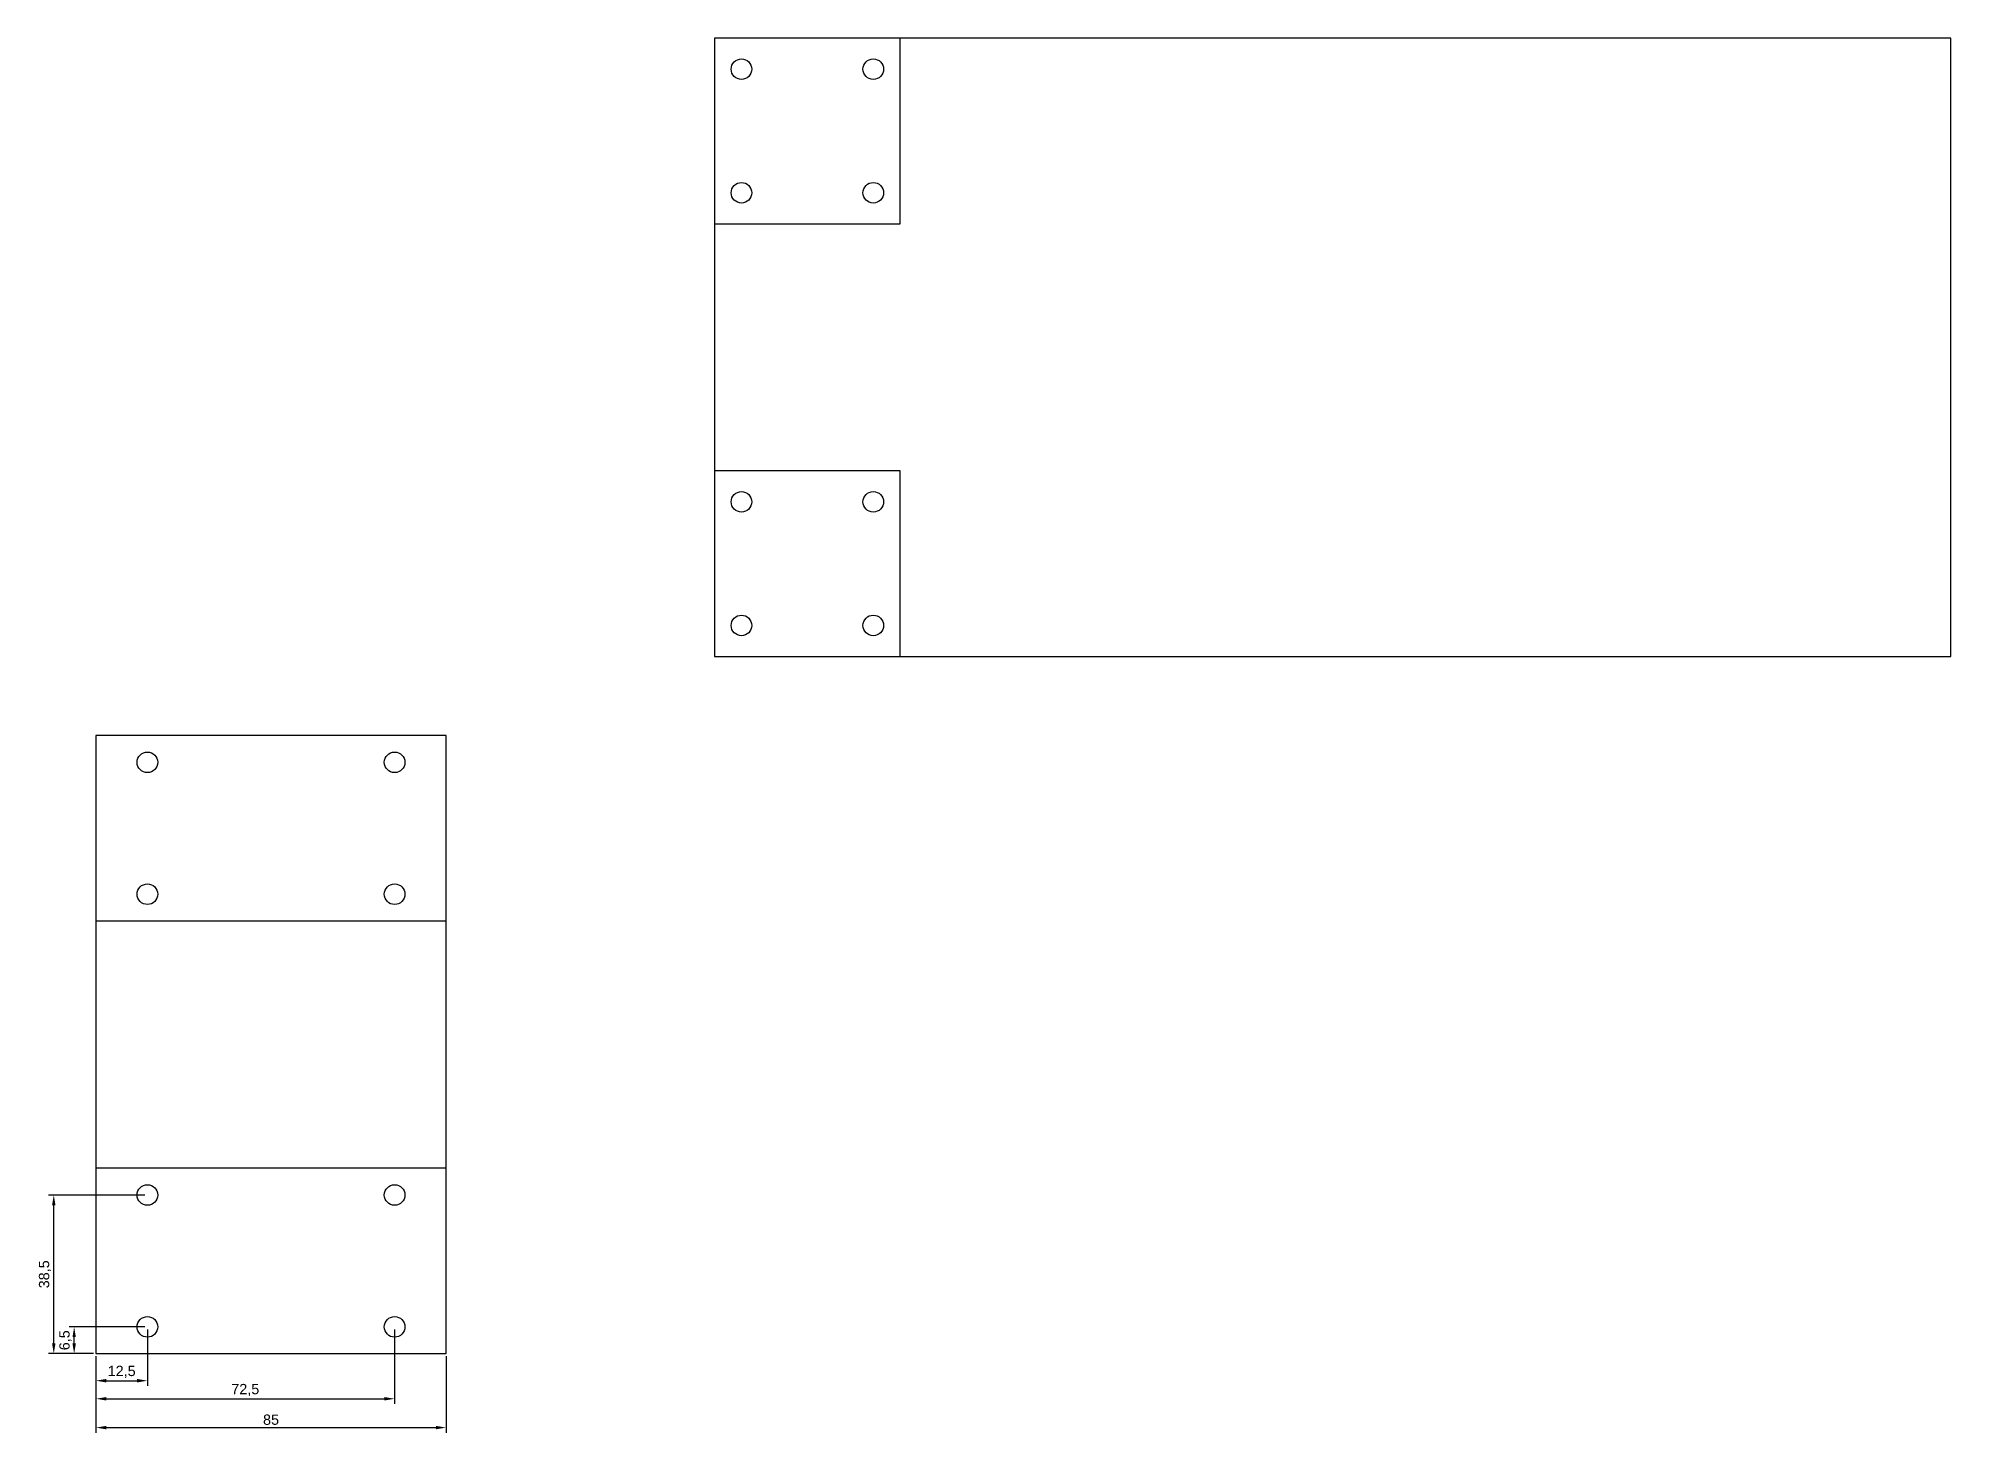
# Model space of a CAD drawing. Header units: millimetres. Extents: x -14 to 450, y -19 to 319.
import ezdxf

# ---------------------------------------------------------------- set-up
doc = ezdxf.new("R2010")
doc.units = ezdxf.units.MM
doc.layers.add('Размеры', color=82, linetype='Continuous')
doc.styles.get("Standard").update_dxf_attribs({"font": 'arial.ttf'})
doc.dimstyles.new('ISO-25', dxfattribs={"dimtxt": 2.5, "dimasz": 2.5, "dimexe": 1.25, "dimexo": 0.625, "dimtad": 1, "dimtxsty": 'Standard', "dimcen": 2.5, "dimadec": 0, "dimazin": 0, "dimtfac": 1, "dimtmove": 0, "dimatfit": 3, "dimfxl": 1, "dimarcsym": 0})

# ---------------------------------------------------------------- blocks, each defined once
blk = doc.blocks.new('*D12')
at = {"layer": 'Defpoints', "color": 0, "transparency": 16777216}
for p in [(-5.28, 6.5), (12.5, 6.5), (0, 0)]:
    blk.add_point(p, dxfattribs=at)
at = {"layer": 'Размеры', "color": 0, "lineweight": -2, "transparency": 16777216}
for p, q in [((11.88, 6.5), (-6.53, 6.5)), ((-0.62, 0), (-6.53, 0)), ((-5.28, 2.5), (-5.28, 4))]:
    blk.add_line(p, q, dxfattribs=at)
at = {"layer": 'Размеры', "color": 0, "transparency": 16777216}
for points in [[(-5.69, 4), (-4.86, 4), (-5.28, 6.5)], [(-5.69, 2.5), (-4.86, 2.5), (-5.28, 0)]]:
    blk.add_solid(points, dxfattribs=at)
at = {"layer": 'Размеры', "color": 0, "transparency": 16777216, "insert": (-7.4, 3.25), "char_height": 2.5, "attachment_point": 5, "rotation": 90}
blk.add_mtext('6,5', dxfattribs=at)
blk = doc.blocks.new('*D13')
at = {"layer": 'Defpoints', "color": 0, "transparency": 16777216}
for p in [(-10.23, 38.5), (12.5, 38.5), (0, 0)]:
    blk.add_point(p, dxfattribs=at)
at = {"layer": 'Размеры', "color": 0, "lineweight": -2, "transparency": 16777216}
for p, q in [((11.88, 38.5), (-11.48, 38.5)), ((-10.23, 2.5), (-10.23, 36)), ((-0.62, 0), (-11.48, 0))]:
    blk.add_line(p, q, dxfattribs=at)
at = {"layer": 'Размеры', "color": 0, "transparency": 16777216}
for points in [[(-10.64, 36), (-9.81, 36), (-10.23, 38.5)], [(-10.64, 2.5), (-9.81, 2.5), (-10.23, 0)]]:
    blk.add_solid(points, dxfattribs=at)
at = {"layer": 'Размеры', "color": 0, "transparency": 16777216, "insert": (-12.35, 19.25), "char_height": 2.5, "attachment_point": 5, "rotation": 90}
blk.add_mtext('38,5', dxfattribs=at)
blk = doc.blocks.new('*D14')
at = {"layer": 'Defpoints', "color": 0, "transparency": 16777216}
for p in [(12.5, 6.5), (0, 0), (12.5, -6.56)]:
    blk.add_point(p, dxfattribs=at)
at = {"layer": 'Размеры', "color": 0, "lineweight": -2, "transparency": 16777216}
for p, q in [((12.5, 5.88), (12.5, -7.81)), ((0, -0.62), (0, -7.81)), ((2.5, -6.56), (10, -6.56))]:
    blk.add_line(p, q, dxfattribs=at)
at = {"layer": 'Размеры', "color": 0, "transparency": 16777216}
for points in [[(2.5, -6.14), (2.5, -6.98), (0, -6.56)], [(10, -6.14), (10, -6.98), (12.5, -6.56)]]:
    blk.add_solid(points, dxfattribs=at)
at = {"layer": 'Размеры', "color": 0, "transparency": 16777216, "insert": (6.25, -4.43), "char_height": 2.5, "attachment_point": 5}
blk.add_mtext('12,5', dxfattribs=at)
blk = doc.blocks.new('*D15')
at = {"layer": 'Defpoints', "color": 0, "transparency": 16777216}
for p in [(72.5, 6.5), (0, 0), (72.5, -10.95)]:
    blk.add_point(p, dxfattribs=at)
at = {"layer": 'Размеры', "color": 0, "lineweight": -2, "transparency": 16777216}
for p, q in [((72.5, 5.88), (72.5, -12.2)), ((0, -0.62), (0, -12.2)), ((2.5, -10.95), (70, -10.95))]:
    blk.add_line(p, q, dxfattribs=at)
at = {"layer": 'Размеры', "color": 0, "transparency": 16777216}
for points in [[(2.5, -10.54), (2.5, -11.37), (0, -10.95)], [(70, -10.54), (70, -11.37), (72.5, -10.95)]]:
    blk.add_solid(points, dxfattribs=at)
at = {"layer": 'Размеры', "color": 0, "transparency": 16777216, "insert": (36.25, -8.83), "char_height": 2.5, "attachment_point": 5}
blk.add_mtext('72,5', dxfattribs=at)
blk = doc.blocks.new('*D16')
at = {"layer": 'Defpoints', "color": 0, "transparency": 16777216}
for p in [(0, 0), (85, 0), (85, -17.95)]:
    blk.add_point(p, dxfattribs=at)
at = {"layer": 'Размеры', "color": 0, "lineweight": -2, "transparency": 16777216}
for p, q in [((0, -0.62), (0, -19.2)), ((85, -0.62), (85, -19.2)), ((2.5, -17.95), (82.5, -17.95))]:
    blk.add_line(p, q, dxfattribs=at)
at = {"layer": 'Размеры', "color": 0, "transparency": 16777216}
for points in [[(2.5, -17.53), (2.5, -18.36), (0, -17.95)], [(82.5, -17.53), (82.5, -18.36), (85, -17.95)]]:
    blk.add_solid(points, dxfattribs=at)
at = {"layer": 'Размеры', "color": 0, "transparency": 16777216, "insert": (42.5, -16.04), "char_height": 2.5, "attachment_point": 5}
blk.add_mtext('85', dxfattribs=at)

msp = doc.modelspace()

# ---------------------------------------------------------------- linework, layer by layer
for points in [[(150.17, 274.219), (195.17, 274.219), (195.17, 319.219), (150.17, 319.219)], [(150.17, 169.219), (450.17, 169.219), (450.17, 319.219), (150.17, 319.219)], [(150.17, 169.219), (195.17, 169.219), (195.17, 214.219), (150.17, 214.219)], [(0, 105), (85, 105), (85, 150), (0, 150)], [(0, 0), (85, 0), (85, 150), (0, 150)], [(0, 0), (85, 0), (85, 45), (0, 45)]]:
    msp.add_lwpolyline(points, close=True)
for centre in [(156.67, 311.719), (188.67, 311.719), (156.67, 281.719), (188.67, 281.719), (156.67, 206.719), (188.67, 206.719), (156.67, 176.719), (188.67, 176.719), (12.5, 143.5), (72.5, 143.5), (12.5, 111.5), (72.5, 111.5), (12.5, 38.5), (72.5, 38.5), (12.5, 6.5), (72.5, 6.5)]:
    msp.add_circle(centre, 2.5)

# ---------------------------------------------------------------- dimensions: what is measured, and where the dimension line sits
at = {"layer": 'Размеры'}
for base, p2, picture, middle in [((-10.226, 38.5), (12.5, 38.5), '*D13', (-12.353, 19.25)), ((-5.276, 6.5), (12.5, 6.5), '*D12', (-7.403, 3.25))]:
    dim = msp.add_linear_dim(base=base, p1=(0, 0), p2=p2, angle=90, dimstyle='ISO-25', dxfattribs=at)
    dim.commit()
    dim.dimension.update_dxf_attribs({"geometry": picture, "text_midpoint": middle})
for base, p2, picture, middle in [((12.5, -6.56), (12.5, 6.5), '*D14', (6.25, -4.432)), ((72.5, -10.954), (72.5, 6.5), '*D15', (36.25, -8.827)), ((85, -17.946), (85, 0), '*D16', (42.5, -16.045))]:
    dim = msp.add_linear_dim(base=base, p1=(0, 0), p2=p2, dimstyle='ISO-25', dxfattribs=at)
    dim.commit()
    dim.dimension.update_dxf_attribs({"geometry": picture, "text_midpoint": middle})

doc.saveas('drawing.dxf')
